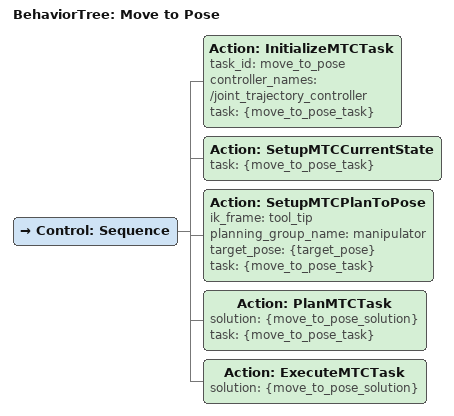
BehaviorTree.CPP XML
<?xml version="1.0" encoding="UTF-8" ?>
<root BTCPP_format="4" main_tree_to_execute="Move to Pose">
  <BehaviorTree ID="Move to Pose">
    <Control ID="Sequence">
      <Action
        ID="InitializeMTCTask"
        task_id="move_to_pose"
        controller_names="/joint_trajectory_controller"
        task="{move_to_pose_task}"
      />
      <Action ID="SetupMTCCurrentState" task="{move_to_pose_task}" />
      <Action
        ID="SetupMTCPlanToPose"
        ik_frame="tool_tip"
        planning_group_name="manipulator"
        target_pose="{target_pose}"
        task="{move_to_pose_task}"
      />
      <Action
        ID="PlanMTCTask"
        solution="{move_to_pose_solution}"
        task="{move_to_pose_task}"
      />
      <Action ID="ExecuteMTCTask" solution="{move_to_pose_solution}" />
    </Control>
  </BehaviorTree>
</root>
